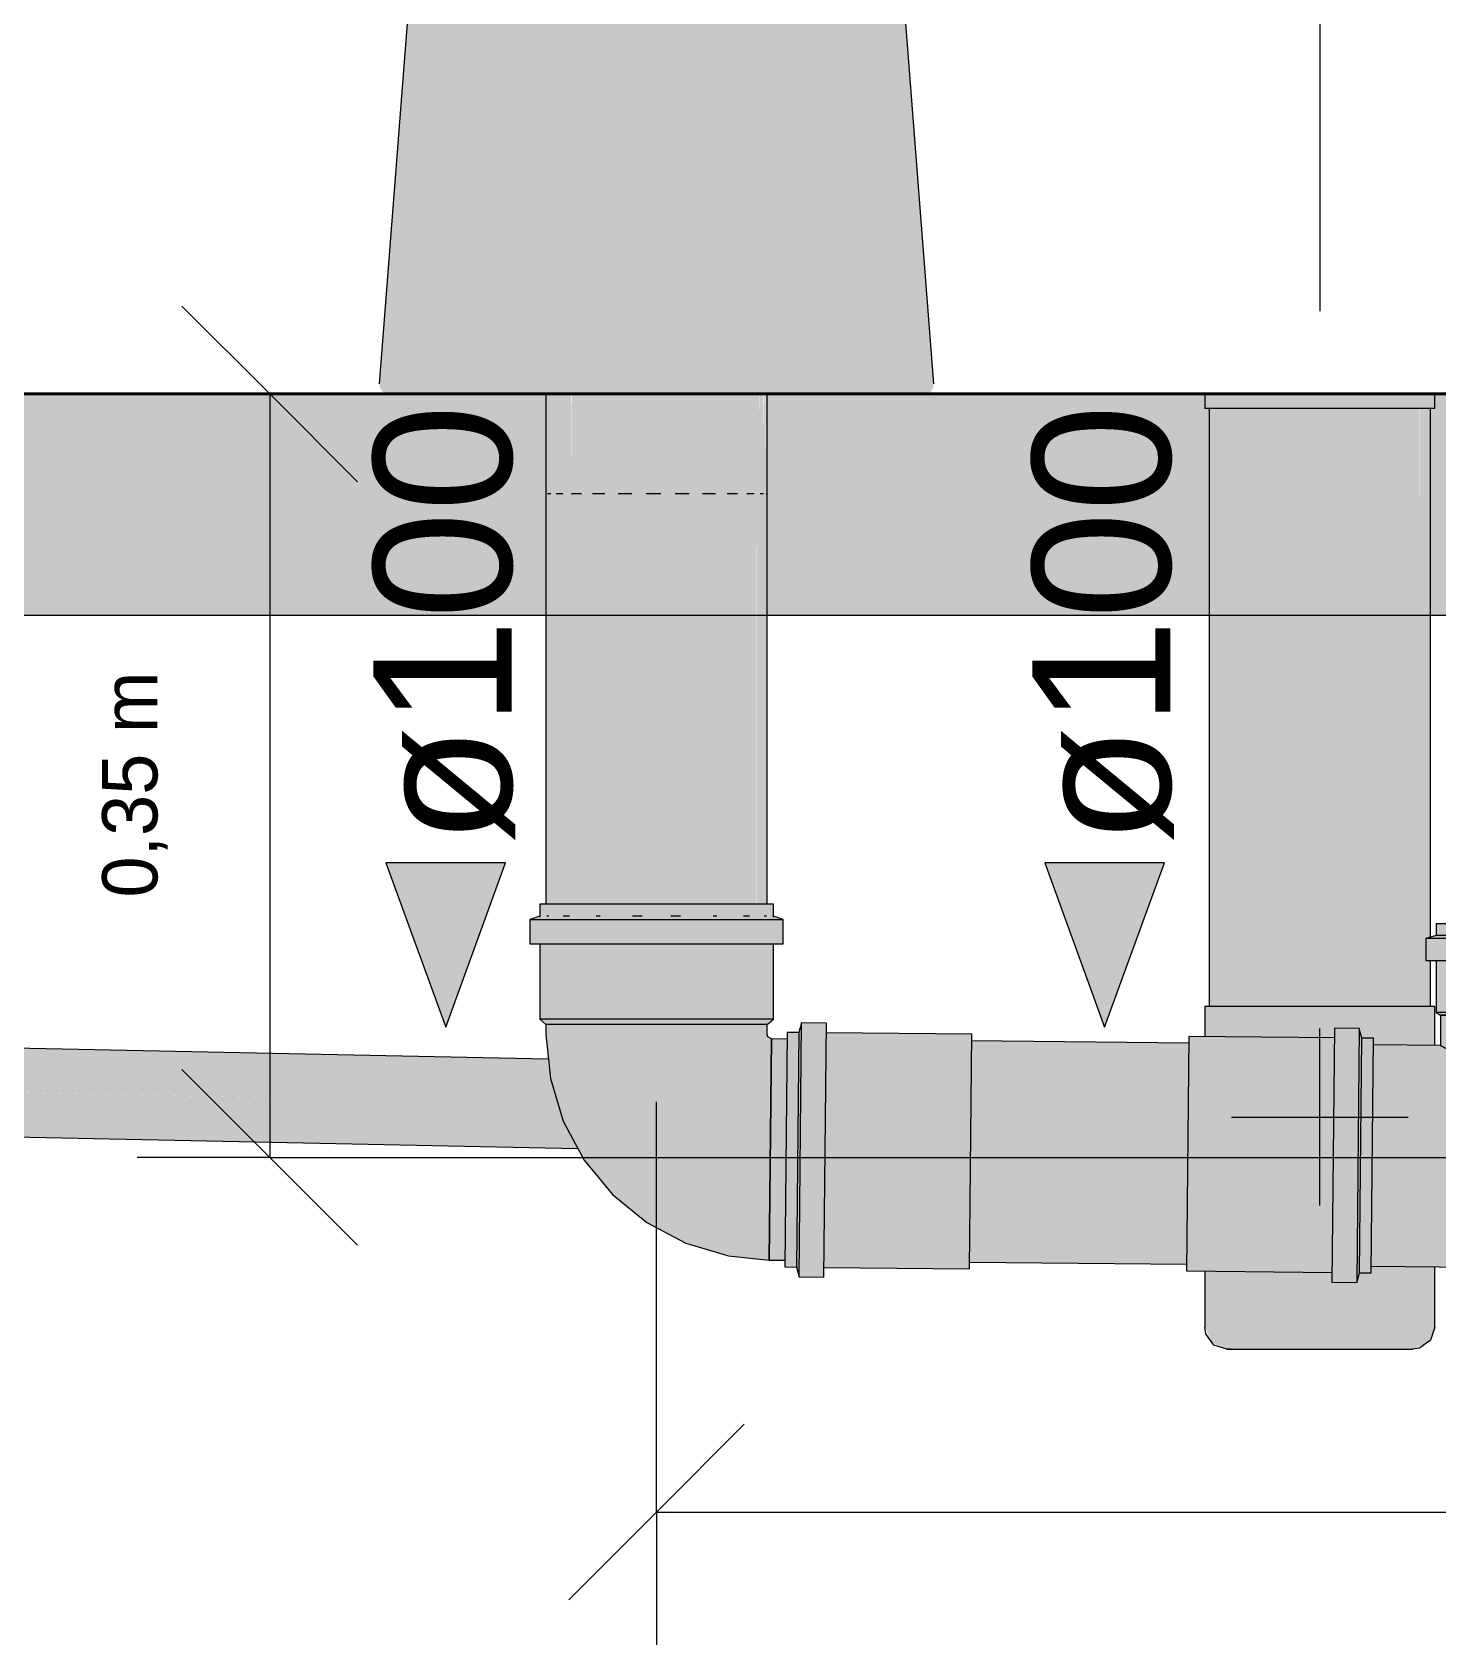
# Model space of a CAD drawing. Header units: metres. Extents: x 1.1 to 88.1, y -3.7 to 23.8.
# Drawn here: x 47.443 to 48.079, y -0.566 to 0.164 of the extents above; entities that cross this region are included whole.
import ezdxf

# ---------------------------------------------------------------- set-up
doc = ezdxf.new("R2010")
doc.units = ezdxf.units.M
doc.linetypes.add('IMPORT-DASHED2 _4_', pattern=[0.375, 0.25, -0.125])
doc.linetypes.add('IMPORT-HIDDEN2 _2_', pattern=[0.1875, 0.125, -0.0625])
doc.layers.add('1095_ARQ_BASE_dwg', color=7, linetype='Continuous', lineweight=5, true_color=0x767676)
doc.layers.add('A-FLOR', color=7, linetype='Continuous', lineweight=9, true_color=0x007f00)
for name, color, linetype, lineweight in [('A-ANNO-DIMS', 7, 'Continuous', 5), ('A-ANNO-DIMS-25', 7, 'Continuous', 5), ('KIRYA - PAREDE', 7, 'Continuous', 40), ('KIRYA - PAREDE VISTA', 7, 'Continuous', 15), ('KIRYA - PISO', 7, 'Continuous', 5), ('KIRYA - PROJEÇÃO', 7, 'IMPORT-DASHED2 _4_', 5), ('KIRYA - SQUADRIA', 7, 'Continuous', 5), ('LAYOUT-MOBILIA', 7, 'Continuous', 5), ('LAYOUT-WC_COZINHA', 7, 'Continuous', 5), ('P-PIPE', 7, 'Continuous', 5), ('P-PIPE-CNTR', 7, 'Continuous', 5), ('P-PIPE-IDEN', 7, 'Continuous', 5), ('P-SANR-FIXT', 7, 'Continuous', 5)]:
    doc.layers.add(name, color=color, linetype=linetype, lineweight=lineweight)
doc.styles.add('Arial_3', font='arial.ttf', dxfattribs={"height": 0.0625})
doc.styles.add('Century Gothic_2', font='GOTHIC.TTF', dxfattribs={"height": 0.025})
doc.dimstyles.new('Setores_1_mm', dxfattribs={"dimscale": 0.3048, "dimtxt": 0.026104, "dimasz": 0.260417, "dimexe": 0.19685, "dimexo": 0.123031, "dimgap": 0.143537, "dimtad": 1, "dimrnd": 0.01, "dimzin": 0, "dimdsep": 46, "dimtxsty": 'Century Gothic_2', "dimblk1": 'OBLIQUE', "dimblk2": 'OBLIQUE', "dimsah": 1, "dimcen": 0.09, "dimazin": 0, "dimtfac": 1, "dimtdec": 4, "dimtix": 1, "dimtmove": 0, "dimatfit": 3, "dimfxl": 1, "dimtvp": 1, "dimtolj": 1, "dimtzin": 0, "dimarcsym": 2})

# ---------------------------------------------------------------- blocks, each defined once
blk = doc.blocks.new('1095_ARQ_BASE_dwg_A$C0A671FCF-4006144-AA')
at = {"layer": 'LAYOUT-WC_COZINHA'}
for p, q in [((-10.89407, 0), (-10.88907, 0)), ((-10.89407, 0), (-10.88207, 0)), ((-10.88907, 0), (-10.87047, 0)), ((-10.85407, 0), (-10.88907, 0)), ((-10.8103, 0), (-10.88262, 0)), ((-10.85854, 0), (-10.88258, 0)), ((-10.88207, 0), (-10.81022, 0)), ((-10.87047, 0), (-10.7217, 0)), ((-10.7217, 0), (-10.85854, 0)), ((-10.81022, 0), (-10.85407, 0)), ((-10.81039, 0), (-10.83974, 0)), ((-10.81904, 0), (-10.83966, 0)), ((-10.72006, 0), (-10.81941, 0)), ((-10.55874, 0), (-10.65809, 0)), ((-10.65645, 0), (-10.50768, 0)), ((-10.51961, 0), (-10.65645, 0)), ((-10.5679, 0), (-10.49607, 0)), ((-10.52407, 0), (-10.5679, 0)), ((-10.49553, 0), (-10.56782, 0)), ((-10.53841, 0), (-10.56773, 0)), ((-10.53849, 0), (-10.55911, 0)), ((-10.48907, 0), (-10.52407, 0)), ((-10.49557, 0), (-10.51961, 0)), ((-10.50768, 0), (-10.48907, 0)), ((-10.49607, 0), (-10.48407, 0)), ((-10.48907, 0), (-10.48407, 0)), ((-10.47465, 0), (-10.46965, 0)), ((-10.47465, 0), (-10.46965, 0)), ((-10.48407, 0), (-10.47465, 0)), ((-10.47465, 0), (-10.48407, 0))]:
    blk.add_line(p, q, dxfattribs=at)
at = {"layer": 'LAYOUT-WC_COZINHA', "flags": 128}
for points in [[(-10.65645, 0), (-10.68157, 0), (-10.69657, 0), (-10.7217, 0)], [(-10.7217, 0), (-10.69657, 0), (-10.68157, 0), (-10.65645, 0)], [(-10.65645, 0), (-10.68157, 0), (-10.69657, 0), (-10.7217, 0)]]:
    blk.add_lwpolyline(points, dxfattribs=at)
blk = doc.blocks.new('1095_ARQ_BASE_dwg_A$C052F64AC-4006148-AA')
at = {"layer": 'LAYOUT-MOBILIA'}
for p, q in [((-11.88201, 0), (-10.31822, 0)), ((-11.49362, 0), (-10.89764, 0)), ((-10.54773, 0), (-11.09995, 0)), ((-10.55654, 0), (-11.08737, 0)), ((-10.6219, 0), (-11.02918, 0)), ((-10.62189, 0), (-11.02916, 0)), ((-10.62187, 0), (-11.02915, 0)), ((-10.87468, 0), (-10.89764, 0)), ((-10.87468, 0), (-10.8535, 0)), ((-10.54133, 0), (-10.59405, 0)), ((-10.58621, 0), (-10.59106, 0)), ((-10.54133, 0), (-10.54773, 0)), ((-11.9001, 0), (-10.30011, 0)), ((-10.30011, 0), (-11.9001, 0)), ((-11.9001, 0), (-10.30011, 0))]:
    blk.add_line(p, q, dxfattribs=at)
at = {"layer": 'LAYOUT-MOBILIA', "flags": 128}
for points in [[(-10.8143, 0), (-11.53485, 0), (-11.54634, 0), (-10.82578, 0)], [(-11.08428, 0), (-10.58395, 0), (-10.57939, 0), (-11.07973, 0)], [(-10.60822, 0), (-11.0566, 0), (-11.05653, 0), (-10.60816, 0)], [(-10.90881, 0), (-10.96896, 0), (-10.96849, 0), (-10.90835, 0)], [(-10.90803, 0), (-10.96818, 0), (-10.96729, 0), (-10.90714, 0)], [(-10.96663, 0), (-10.90648, 0), (-10.90695, 0), (-10.92645, 0), (-10.92687, 0), (-10.94802, 0), (-10.9476, 0), (-10.9671, 0)], [(-10.82255, 0), (-10.90219, 0), (-10.90172, 0), (-10.82208, 0)], [(-10.60729, 0), (-10.90141, 0), (-10.89925, 0), (-10.60513, 0)], [(-10.73629, 0), (-10.81593, 0), (-10.81546, 0), (-10.73582, 0)], [(-10.65002, 0), (-10.72966, 0), (-10.7292, 0), (-10.64956, 0)], [(-10.60807, 0), (-10.6293, 0), (-10.62883, 0), (-10.6076, 0)]]:
    blk.add_lwpolyline(points, close=True, dxfattribs=at)
blk.add_lwpolyline([(-10.30011, 0), (-11.9001, 0), (-10.3001, 0)], dxfattribs=at)
blk = doc.blocks.new('1095_ARQ_BASE_dwg-4006143-AA')
at = {"layer": 'KIRYA - PAREDE'}
for p, q in [((-12.0501, 0), (-9.2501, 0)), ((-9.4001, 0), (-11.9001, 0)), ((-11.47935, 0), (-10.81022, 0)), ((-10.81022, 0), (-11.47935, 0)), ((-9.4001, 0), (-11.1001, 0)), ((-11.1001, 0), (-9.4001, 0)), ((-10.5679, 0), (-10.44107, 0)), ((-10.44107, 0), (-10.5679, 0)), ((-10.33707, 0), (-9.60312, 0)), ((-9.60312, 0), (-10.33707, 0))]:
    blk.add_line(p, q, dxfattribs=at)
at = {"layer": 'KIRYA - PAREDE', "flags": 128}
blk.add_lwpolyline([(-10.34224, 0), (-10.40884, 0), (-10.17326, 0), (-10.10665, 0)], close=True, dxfattribs=at)
at = {"layer": 'KIRYA - PAREDE VISTA'}
for p, q in [((-10.40249, 0), (-10.74249, 0)), ((-10.11909, 0), (-10.45909, 0))]:
    blk.add_line(p, q, dxfattribs=at)
at = {"layer": 'KIRYA - PAREDE VISTA', "flags": 128}
for points in [[(-11.1655, 0), (-11.07315, 0), (-10.67358, 0), (-10.76593, 0)], [(-10.52393, 0), (-9.89343, 0), (-9.58934, 0), (-10.21984, 0)], [(-10.39042, 0), (-9.94006, 0), (-9.72285, 0), (-10.17321, 0)]]:
    blk.add_lwpolyline(points, close=True, dxfattribs=at)
at = {"layer": 'KIRYA - PISO'}
for p, q in [((-9.25067, 0), (-11.147, 0)), ((-9.25012, 0), (-11.02377, 0)), ((-10.40726, 0), (-10.91483, 0)), ((-9.2501, 0), (-12.36535, 0)), ((-9.2501, 0), (-12.36535, 0)), ((-9.2501, 0), (-12.36535, 0)), ((-9.2501, 0), (-12.36535, 0)), ((-9.2501, 0), (-12.2501, 0))]:
    blk.add_line(p, q, dxfattribs=at)
at = {"layer": 'KIRYA - PROJEÇÃO'}
for p, q in [((-12.2501, 0), (-9.2501, 0)), ((-10.81022, 0), (-11.47935, 0)), ((-10.44107, 0), (-10.5679, 0)), ((-9.60312, 0), (-10.33707, 0))]:
    blk.add_line(p, q, dxfattribs=at)
at = {"layer": 'KIRYA - PROJEÇÃO', "flags": 128}
blk.add_lwpolyline([(-9.2501, 0), (-10.7303, 0), (-10.47444, 0), (-9.2501, 0)], dxfattribs=at)
at = {"layer": 'KIRYA - SQUADRIA', "linetype": 'IMPORT-HIDDEN2 _2_'}
for p, q in [((-10.18006, 0), (-11.2201, 0)), ((-10.18006, 0), (-11.2201, 0)), ((-10.18284, 0), (-11.21697, 0)), ((-11.21697, 0), (-10.18284, 0))]:
    blk.add_line(p, q, dxfattribs=at)
for name in ['1095_ARQ_BASE_dwg_A$C052F64AC-4006148-AA', '1095_ARQ_BASE_dwg_A$C0A671FCF-4006144-AA']:
    blk.add_blockref(name, (0, 0))
blk = doc.blocks.new('UT_Bacia com caixa acoplada - UT_Bacia com caixa acoplada-3248018-AA')
at = {"layer": 'P-SANR-FIXT', "true_color": 0xf4f2f0}
for points in [[(-10.81445, 0.00457), (-10.56367, 0.00457), (-10.57928, 0.20658), (-10.79884, 0.20658), (-10.81291, 0.02454)], [(-10.65162, 0), (-10.5665, 0.00027), (-10.56514, 0.00101), (-10.56398, 0.00261), (-10.56371, 0.00457), (-10.81445, 0.00457), (-10.81414, 0.00261), (-10.81291, 0.00097), (-10.81121, 0.00012), (-10.80796, 0), (-10.65312, 0)]]:
    blk.add_hatch(color=7, dxfattribs=at).paths.add_polyline_path(points)
at = {"layer": 'P-SANR-FIXT'}
for p, q in [((-10.79884, 0.20658), (-10.81445, 0.00457)), ((-10.56367, 0.00457), (-10.57928, 0.20658))]:
    blk.add_line(p, q, dxfattribs=at)
at = {"layer": 'P-SANR-FIXT', "flags": 128}
blk.add_lwpolyline([(-10.81022, 0), (-10.80825, 0), (-10.8024, 0), (-10.79286, 0), (-10.77993, 0), (-10.76405, 0), (-10.74573, 0), (-10.72556, 0), (-10.70421, 0), (-10.68236, 0), (-10.66073, 0), (-10.64002, 0), (-10.62091, 0), (-10.60402, 0), (-10.58989, 0), (-10.579, 0), (-10.57168, 0), (-10.56819, 0), (-10.5679, 0)], dxfattribs=at)
blk = doc.blocks.new('AN_ESG_Anel de vedação para VS - ESG_Anel de vedação para VS-3247885-AA')
at = {"layer": 'P-PIPE', "true_color": 0x009be6}
h = blk.add_hatch(color=142, dxfattribs=at)
h.paths.add_polyline_path([(-10.73664, -0.045), (-10.73664, 0), (-10.73797, 0), (-10.73797, -0.045), (-10.73669, -0.045)])
h.paths.add_polyline_path([(-10.73123, -0.045), (-10.73123, 0), (-10.73415, 0), (-10.73415, -0.045), (-10.73132, -0.045)])
h.paths.add_polyline_path([(-10.72727, -0.045), (-10.72294, -0.045), (-10.72298, 0), (-10.72727, 0), (-10.72727, -0.01616)])
h.paths.add_polyline_path([(-10.71234, -0.045), (-10.71234, 0), (-10.71778, 0), (-10.71778, -0.045), (-10.71252, -0.045)])
h.paths.add_polyline_path([(-10.70015, -0.045), (-10.70015, 0), (-10.70623, 0), (-10.70633, -0.045), (-10.70036, -0.045)])
h.paths.add_polyline_path([(-10.6744, -0.045), (-10.6744, 0), (-10.68076, 0), (-10.68076, -0.045), (-10.67461, -0.045)])
h.paths.add_polyline_path([(-10.69371, -0.045), (-10.68721, -0.045), (-10.68721, 0), (-10.69371, 0), (-10.69371, -0.01616)])
h.paths.add_polyline_path([(-10.64861, -0.045), (-10.64505, -0.045), (-10.64505, 0), (-10.64861, 0), (-10.64861, -0.02884)])
h.paths.add_polyline_path([(-10.63906, -0.045), (-10.6392, 0), (-10.63967, 0), (-10.63967, -0.045), (-10.6392, -0.045)])
h.paths.add_polyline_path([(-10.66258, -0.045), (-10.66258, 0), (-10.66839, -0.00013), (-10.66839, -0.045), (-10.66277, -0.045)])
h.paths.add_polyline_path([(-10.64052, -0.045), (-10.64076, 0), (-10.64256, 0), (-10.64256, -0.045), (-10.64059, -0.045)])
h.paths.add_polyline_path([(-10.65257, -0.045), (-10.65257, 0), (-10.65742, 0), (-10.65742, -0.045), (-10.65273, -0.045)])
at = {"layer": 'P-PIPE'}
for p, q in [((-10.73906, 0), (-10.73906, -0.045)), ((-10.63906, -0.045), (-10.63906, 0)), ((-10.73836, -0.045), (-10.73684, -0.045)), ((-10.73452, -0.045), (-10.7314, -0.045)), ((-10.72758, -0.045), (-10.72307, -0.045)), ((-10.71801, -0.045), (-10.71242, -0.045)), ((-10.70648, -0.045), (-10.70019, -0.045)), ((-10.69375, -0.045), (-10.68719, -0.045)), ((-10.68071, -0.045), (-10.67432, -0.045)), ((-10.66823, -0.045), (-10.66246, -0.045)), ((-10.65718, -0.045), (-10.65241, -0.045)), ((-10.6483, -0.045), (-10.64485, -0.045)), ((-10.64219, -0.045), (-10.64076, -0.045)), ((-10.63951, -0.045), (-10.63906, -0.045))]:
    blk.add_line(p, q, dxfattribs=at)
blk = doc.blocks.new('Caixa Sifonada Montada_100x150x50 Completa - Caixas e Ralos - Esgoto - MEP - Tigre - Porta-grelha e grelha redondos brancos - 100x150x50-4033589-AA')
at = {"layer": 'P-SANR-FIXT', "true_color": 0xe6e6e6}
for points in [[(-10.37259, -0.0065), (-10.33707, -0.0065), (-10.33707, 0), (-10.44107, 0), (-10.44107, -0.0065), (-10.37285, -0.0065)], [(-10.36136, -0.432), (-10.34707, -0.432), (-10.34, -0.42907), (-10.33707, -0.422), (-10.44107, -0.422), (-10.43794, -0.42916), (-10.43107, -0.432), (-10.36301, -0.432)]]:
    blk.add_hatch(color=254, dxfattribs=at).paths.add_polyline_path(points)
h = blk.add_hatch(color=254, dxfattribs=at)
h.paths.add_polyline_path([(-10.44107, -0.422), (-10.33707, -0.422), (-10.33707, -0.39469), (-10.36577, -0.39441), (-10.36581, -0.39746), (-10.37117, -0.3974), (-10.37242, -0.40179), (-10.38362, -0.40168), (-10.3836, -0.39728), (-10.44107, -0.3967), (-10.44107, -0.39728)])
h.paths.add_polyline_path([(-10.33707, -0.29469), (-10.33707, -0.277), (-10.44107, -0.277), (-10.44107, -0.2906), (-10.38251, -0.29118), (-10.38247, -0.28678), (-10.37127, -0.2869), (-10.37011, -0.29131), (-10.36474, -0.29136), (-10.36476, -0.29441), (-10.33739, -0.29468)])
at = {"layer": 'P-SANR-FIXT'}
for p, q in [((-10.33707, 0), (-10.44107, 0)), ((-10.44107, 0), (-10.44107, -0.0065)), ((-10.33707, -0.0065), (-10.44107, -0.0065)), ((-10.33707, -0.0065), (-10.33707, 0)), ((-10.44107, -0.277), (-10.44107, -0.2906)), ((-10.33707, -0.277), (-10.44107, -0.277)), ((-10.33707, -0.29469), (-10.33707, -0.277)), ((-10.44107, -0.3967), (-10.44107, -0.422)), ((-10.33707, -0.422), (-10.33707, -0.39469))]:
    blk.add_line(p, q, dxfattribs=at)
at = {"layer": 'P-SANR-FIXT', "flags": 128}
for points in [[(-10.43107, -0.432), (-10.43696, -0.43009), (-10.44059, -0.42508), (-10.44107, -0.422)], [(-10.33707, -0.422), (-10.33899, -0.42788), (-10.344, -0.43151), (-10.34707, -0.432)], [(-10.43107, -0.432), (-10.42911, -0.432), (-10.42341, -0.432), (-10.4145, -0.432), (-10.40321, -0.432), (-10.3906, -0.432), (-10.37785, -0.432), (-10.36615, -0.432), (-10.35659, -0.432), (-10.35007, -0.432), (-10.34719, -0.432), (-10.34707, -0.432)], [(-10.42924, -0.432), (-10.43096, -0.432), (-10.43107, -0.432)]]:
    blk.add_lwpolyline(points, dxfattribs=at)
blk = doc.blocks.new('Joelho 45_90 - Serie Normal - Esgoto - MEP - Tigre - Standard-4029965-AA')
at = {"layer": 'P-PIPE', "true_color": 0xf5ebeb}
h = blk.add_hatch(color=7, dxfattribs=at)
h.paths.add_polyline_path([(-10.68535, -0.28269), (-10.63621, -0.28269), (-10.63621, -0.24869), (-10.74191, -0.24869), (-10.74191, -0.28269), (-10.6873, -0.28269)])
h.paths.add_polyline_path([(-10.73526, -0.23643), (-10.63638, -0.23619), (-10.63621, -0.23069), (-10.74191, -0.23069), (-10.74191, -0.23619), (-10.73996, -0.23637), (-10.73793, -0.23619), (-10.7353, -0.23643)])
h = blk.add_hatch(color=7, dxfattribs=at)
h.paths.add_polyline_path([(-10.63843, -0.23769), (-10.63176, -0.23769), (-10.63638, -0.23619), (-10.63843, -0.23632), (-10.64029, -0.23619), (-10.71548, -0.23619), (-10.71548, -0.23769), (-10.63944, -0.23769)])
h.paths.add_polyline_path([(-10.74441, -0.23769), (-10.71548, -0.23769), (-10.71549, -0.23619), (-10.74274, -0.23647), (-10.74636, -0.23769)])
for points in [[(-10.74636, -0.24869), (-10.63176, -0.24869), (-10.63176, -0.23769), (-10.74636, -0.23769), (-10.74636, -0.24286)], [(-10.67196, -0.28519), (-10.63906, -0.28519), (-10.63621, -0.28269), (-10.74191, -0.28269), (-10.73866, -0.28519), (-10.67221, -0.28519)], [(-10.68988, -0.28969), (-10.63906, -0.28969), (-10.63921, -0.28519), (-10.73906, -0.28519), (-10.73906, -0.28969), (-10.69748, -0.28969)], [(-10.63808, -0.39168), (-10.63723, -0.29158), (-10.63873, -0.29048), (-10.63906, -0.28969), (-10.73906, -0.28969), (-10.73753, -0.30675), (-10.73413, -0.32101), (-10.72808, -0.33572), (-10.71869, -0.35064), (-10.70835, -0.36248), (-10.69751, -0.37185), (-10.684, -0.38024), (-10.66861, -0.38662), (-10.65212, -0.39044), (-10.63843, -0.39165)], [(-10.63108, -0.39175), (-10.63023, -0.29176), (-10.63708, -0.29176), (-10.63806, -0.39168), (-10.63109, -0.39175)]]:
    blk.add_hatch(color=7, dxfattribs=at).paths.add_polyline_path(points)
at = {"layer": 'P-PIPE'}
for p, q in [((-10.74191, -0.23069), (-10.74191, -0.23662)), ((-10.63621, -0.23069), (-10.74191, -0.23069)), ((-10.63621, -0.23668), (-10.63621, -0.23069)), ((-10.74191, -0.23619), (-10.74636, -0.23769)), ((-10.74636, -0.23769), (-10.74636, -0.24869)), ((-10.74636, -0.23769), (-10.63176, -0.23769)), ((-10.73771, -0.23619), (-10.73872, -0.23619)), ((-10.72845, -0.23619), (-10.73127, -0.23619)), ((-10.71548, -0.23619), (-10.71633, -0.23619)), ((-10.71463, -0.23619), (-10.71548, -0.23619)), ((-10.6955, -0.23619), (-10.69987, -0.23619)), ((-10.67824, -0.23619), (-10.68262, -0.23619)), ((-10.66263, -0.23619), (-10.66348, -0.23619)), ((-10.6618, -0.23619), (-10.66263, -0.23619)), ((-10.64708, -0.23619), (-10.64967, -0.23619)), ((-10.6394, -0.23619), (-10.64041, -0.23619)), ((-10.63176, -0.23769), (-10.63621, -0.23619)), ((-10.63176, -0.24869), (-10.63176, -0.23769)), ((-10.74636, -0.24869), (-10.63176, -0.24869)), ((-10.74191, -0.24869), (-10.74191, -0.28269)), ((-10.63621, -0.28269), (-10.63621, -0.24869)), ((-10.74191, -0.28269), (-10.73906, -0.28519)), ((-10.63621, -0.28269), (-10.74191, -0.28269)), ((-10.63906, -0.28519), (-10.63621, -0.28269)), ((-10.73906, -0.28519), (-10.73906, -0.28969)), ((-10.63906, -0.28519), (-10.73906, -0.28519)), ((-10.63906, -0.28969), (-10.63906, -0.28519)), ((-10.63708, -0.29169), (-10.63808, -0.39168)), ((-10.63808, -0.39168), (-10.63708, -0.29169)), ((-10.63008, -0.29176), (-10.63708, -0.29169)), ((-10.63808, -0.39168), (-10.63108, -0.39175))]:
    blk.add_line(p, q, dxfattribs=at)
at = {"layer": 'P-PIPE', "flags": 128}
for points in [[(-10.73906, -0.28969), (-10.73709, -0.30964), (-10.73125, -0.32883), (-10.72177, -0.3465), (-10.70902, -0.36198), (-10.69348, -0.37466), (-10.67577, -0.38406), (-10.65656, -0.38981), (-10.63808, -0.39168)], [(-10.63708, -0.29169), (-10.63875, -0.29075), (-10.63906, -0.28969)]]:
    blk.add_lwpolyline(points, dxfattribs=at)
blk = doc.blocks.new('Luva Simples para Conexão - Serie Normal - Esgoto - MEP - Tigre - Standard-3574011-AA')
at = {"layer": 'P-PIPE', "true_color": 0xf5ebeb}
for points in [[(-10.61339, -0.39938), (-10.61235, -0.28448), (-10.62344, -0.28437), (-10.62455, -0.39927)], [(-10.62574, -0.39486), (-10.62471, -0.28876), (-10.63005, -0.28871), (-10.63109, -0.3948), (-10.63023, -0.39481)], [(-10.62458, -0.39927), (-10.62347, -0.2845), (-10.62468, -0.28876), (-10.62549, -0.3958), (-10.62504, -0.39754)], [(-10.54759, -0.39564), (-10.5466, -0.28954), (-10.61228, -0.28889), (-10.61331, -0.39498), (-10.60584, -0.39506)]]:
    blk.add_hatch(color=7, dxfattribs=at).paths.add_polyline_path(points)
at = {"layer": 'P-PIPE'}
for p, q in [((-10.62344, -0.28437), (-10.62468, -0.28876)), ((-10.62458, -0.39927), (-10.62344, -0.28437)), ((-10.61224, -0.28449), (-10.62344, -0.28437)), ((-10.63005, -0.28871), (-10.63111, -0.3948)), ((-10.62468, -0.28876), (-10.63005, -0.28871)), ((-10.62468, -0.28876), (-10.62574, -0.39486)), ((-10.61339, -0.39938), (-10.61224, -0.28449)), ((-10.54653, -0.28954), (-10.61228, -0.28889)), ((-10.54759, -0.39564), (-10.54653, -0.28954)), ((-10.63111, -0.3948), (-10.62574, -0.39486)), ((-10.62574, -0.39486), (-10.62458, -0.39927)), ((-10.62458, -0.39927), (-10.61339, -0.39938)), ((-10.61334, -0.39498), (-10.54759, -0.39564))]:
    blk.add_line(p, q, dxfattribs=at)
blk = doc.blocks.new('Te_Juncao - Serie Normal - Esgoto - MEP - Tigre - Standard-4047055-AA')
at = {"layer": 'P-PIPE', "true_color": 0xf5ebeb}
for points in [[(-10.28244, -0.24497), (-10.28244, -0.23967), (-10.33644, -0.23967), (-10.33644, -0.24497), (-10.28245, -0.24497)], [(-10.27882, -0.25627), (-10.27774, -0.25627), (-10.27774, -0.24627), (-10.34114, -0.24627), (-10.34114, -0.25627), (-10.27948, -0.25627)], [(-10.30475, -0.24627), (-10.27774, -0.24627), (-10.28336, -0.24497), (-10.33703, -0.24513), (-10.34006, -0.24627), (-10.30526, -0.24627)], [(-10.28779, -0.28097), (-10.28407, -0.28073), (-10.28244, -0.27967), (-10.33644, -0.27967), (-10.33437, -0.28097), (-10.28816, -0.28097)], [(-10.309, -0.30167), (-10.30297, -0.30122), (-10.2963, -0.29979), (-10.29176, -0.29834), (-10.28631, -0.2961), (-10.28444, -0.29521), (-10.28444, -0.28097), (-10.33444, -0.28119), (-10.33444, -0.29471), (-10.32883, -0.29733), (-10.32194, -0.29972), (-10.31785, -0.30069), (-10.31259, -0.30143), (-10.30908, -0.30166)], [(-10.23667, -0.4037), (-10.23551, -0.2877), (-10.24651, -0.28772), (-10.24743, -0.40359)], [(-10.23667, -0.4037), (-10.23517, -0.39818), (-10.23414, -0.2926), (-10.23551, -0.28772), (-10.23667, -0.40359)], [(-10.30994, -0.39496), (-10.30908, -0.30166), (-10.31591, -0.30106), (-10.32194, -0.29972), (-10.32712, -0.29798), (-10.33244, -0.2957), (-10.33447, -0.29471), (-10.36478, -0.2946), (-10.36571, -0.39441), (-10.31259, -0.39494)], [(-10.28194, -0.39524), (-10.28101, -0.29525), (-10.28451, -0.29525), (-10.28981, -0.29762), (-10.29694, -0.29998), (-10.29823, -0.30035), (-10.30459, -0.30138), (-10.309, -0.30167), (-10.30988, -0.39496), (-10.28243, -0.39524)], [(-10.28052, -0.39826), (-10.27965, -0.29264), (-10.28094, -0.29552), (-10.28187, -0.39539), (-10.28121, -0.39678)], [(-10.24762, -0.39859), (-10.24659, -0.29259), (-10.27946, -0.29226), (-10.28047, -0.39826), (-10.24765, -0.39859)], [(-10.22917, -0.39877), (-10.22813, -0.29278), (-10.23411, -0.29278), (-10.23514, -0.39871)]]:
    blk.add_hatch(color=7, dxfattribs=at).paths.add_polyline_path(points)
h = blk.add_hatch(color=7, dxfattribs=at)
h.paths.add_polyline_path([(-10.33644, -0.27967), (-10.28244, -0.27967), (-10.28244, -0.25627), (-10.33644, -0.25627), (-10.33644, -0.27543)])
h.paths.add_polyline_path([(-10.30944, -0.25782), (-10.30944, -0.25782), (-10.30944, -0.25627)])
at = {"layer": 'P-PIPE'}
for p, q in [((-10.33644, -0.23967), (-10.33644, -0.24497)), ((-10.28244, -0.23967), (-10.33644, -0.23967)), ((-10.28244, -0.24497), (-10.28244, -0.23967)), ((-10.33644, -0.24497), (-10.34114, -0.24627)), ((-10.34114, -0.24627), (-10.34114, -0.25627)), ((-10.27774, -0.24627), (-10.34114, -0.24627)), ((-10.28244, -0.24497), (-10.33644, -0.24497)), ((-10.27774, -0.24627), (-10.28244, -0.24497)), ((-10.27774, -0.25627), (-10.27774, -0.24627)), ((-10.34114, -0.25627), (-10.27774, -0.25627)), ((-10.33644, -0.25627), (-10.33644, -0.27967)), ((-10.28244, -0.27967), (-10.28244, -0.25627)), ((-10.33644, -0.27967), (-10.33444, -0.28097)), ((-10.28244, -0.27967), (-10.33644, -0.27967)), ((-10.33444, -0.28097), (-10.28444, -0.28097)), ((-10.33444, -0.28097), (-10.33444, -0.29471)), ((-10.28444, -0.28097), (-10.33444, -0.28097)), ((-10.28444, -0.28097), (-10.28244, -0.27967)), ((-10.28444, -0.29521), (-10.28444, -0.28097)), ((-10.24651, -0.28759), (-10.24767, -0.40359)), ((-10.23551, -0.2877), (-10.24651, -0.28759)), ((-10.23551, -0.2877), (-10.23667, -0.4037)), ((-10.23411, -0.29272), (-10.23551, -0.2877)), ((-10.33444, -0.29471), (-10.36477, -0.29441)), ((-10.28094, -0.29525), (-10.28444, -0.29521)), ((-10.28094, -0.29525), (-10.28194, -0.39524)), ((-10.27946, -0.29226), (-10.28094, -0.29525)), ((-10.28049, -0.29525), (-10.28094, -0.29525)), ((-10.28052, -0.39826), (-10.27946, -0.29226)), ((-10.27946, -0.29226), (-10.28052, -0.39826)), ((-10.24656, -0.29259), (-10.27946, -0.29226)), ((-10.23411, -0.29272), (-10.23517, -0.39871)), ((-10.22811, -0.29278), (-10.23411, -0.29272)), ((-10.22917, -0.39877), (-10.22811, -0.29278)), ((-10.36577, -0.39441), (-10.30994, -0.39496)), ((-10.30994, -0.39496), (-10.28194, -0.39524)), ((-10.28194, -0.39524), (-10.28052, -0.39826)), ((-10.28194, -0.39524), (-10.28149, -0.39525)), ((-10.28052, -0.39826), (-10.24762, -0.39859)), ((-10.23667, -0.4037), (-10.23517, -0.39871)), ((-10.23517, -0.39871), (-10.22917, -0.39877)), ((-10.24767, -0.40359), (-10.23667, -0.4037))]:
    blk.add_line(p, q, dxfattribs=at)
for points, knots in [([(-10.33444, -0.29471), (-10.33443, -0.29471), (-10.33424, -0.29481), (-10.33364, -0.29512), (-10.33278, -0.29554), (-10.3313, -0.29625), (-10.32865, -0.29743), (-10.32499, -0.29886), (-10.32101, -0.30008), (-10.3175, -0.30086), (-10.31382, -0.30147), (-10.31097, -0.30166), (-10.309, -0.30167)], [-1, -1, -1, -1, -0.892857, -0.839286, -0.785714, -0.678571, -0.571429, -0.428571, -0.285714, -0.214286, -0.142857, 0, 0, 0, 0]), ([(-10.28444, -0.29521), (-10.28445, -0.29521), (-10.28486, -0.29543), (-10.28735, -0.29661), (-10.29167, -0.29846), (-10.2964, -0.2999), (-10.29883, -0.3005), (-10.30076, -0.3009), (-10.30275, -0.30123), (-10.30546, -0.30155), (-10.30756, -0.30166), (-10.309, -0.30167)], [0, 0, 0, 0, 0.142857, 0.285714, 0.571429, 0.678571, 0.732143, 0.785714, 0.839286, 0.892857, 1, 1, 1, 1])]:
    blk.add_open_spline(points, degree=3, knots=knots, dxfattribs=at)
blk = doc.blocks.new('Luva Simples para Conexão - Serie Normal - Esgoto - MEP - Tigre - Standard-V46-AA')
at = {"layer": 'P-PIPE', "true_color": 0xf5ebeb}
for points in [[(-10.38357, -0.39728), (-10.38258, -0.29118), (-10.44826, -0.29053), (-10.44925, -0.39662), (-10.3836, -0.39728)], [(-10.37242, -0.40179), (-10.3715, -0.28689), (-10.38247, -0.28678), (-10.3835, -0.40168), (-10.37618, -0.40175)], [(-10.37242, -0.40179), (-10.37117, -0.3974), (-10.37036, -0.29036), (-10.37128, -0.28772), (-10.3724, -0.39972)], [(-10.36581, -0.39746), (-10.36484, -0.29136), (-10.37011, -0.29131), (-10.37114, -0.3974), (-10.36666, -0.39745)]]:
    blk.add_hatch(color=7, dxfattribs=at).paths.add_polyline_path(points)
at = {"layer": 'P-PIPE'}
for p, q in [((-10.44826, -0.29053), (-10.44932, -0.39662)), ((-10.38251, -0.29118), (-10.44826, -0.29053)), ((-10.38247, -0.28678), (-10.38362, -0.40168)), ((-10.37127, -0.2869), (-10.38247, -0.28678)), ((-10.37127, -0.2869), (-10.37242, -0.40179)), ((-10.37011, -0.29131), (-10.37127, -0.2869)), ((-10.37117, -0.3974), (-10.37011, -0.29131)), ((-10.36474, -0.29136), (-10.37011, -0.29131)), ((-10.36581, -0.39746), (-10.36474, -0.29136)), ((-10.44932, -0.39662), (-10.38357, -0.39728)), ((-10.37242, -0.40179), (-10.37117, -0.3974)), ((-10.37117, -0.3974), (-10.36581, -0.39746)), ((-10.38362, -0.40168), (-10.37242, -0.40179))]:
    blk.add_line(p, q, dxfattribs=at)
blk = doc.blocks.new('Anotacao_Tuboseta - Fluxo 2-2612755-AA')
at = {"layer": 'P-PIPE-IDEN'}
blk.add_hatch(color=256, dxfattribs=at).paths.add_polyline_path([(-11.54757, 0.00356), (-11.57462, -0.07076), (-11.60167, 0.00356)])
for p, q in [((-11.54757, 0.00356), (-11.60167, 0.00356)), ((-11.60167, 0.00356), (-11.57462, -0.07076)), ((-11.57462, -0.07076), (-11.54757, 0.00356))]:
    blk.add_line(p, q, dxfattribs=at)
blk = doc.blocks.new('DIMBLOCK36-AA')
at = {"layer": 'A-ANNO-DIMS-25'}
for p, q in [((47.72534, 0.85895), (47.72534, 0.91895)), ((48.02533, 0.85895), (48.02533, 0.91895)), ((47.72534, 0.85895), (48.02533, 0.85895)), ((47.72534, 0.85895), (47.72534, 0.81979)), ((48.02533, 0.85895), (48.02533, 0.0375))]:
    blk.add_line(p, q, dxfattribs=at)
at = {"layer": 'A-ANNO-DIMS-25', "lineweight": 25}
for p, q in [((47.72534, 0.85895), (47.76503, 0.89864)), ((48.02533, 0.85895), (48.06502, 0.89864)), ((47.72534, 0.85895), (47.68566, 0.81927)), ((48.02533, 0.85895), (47.98564, 0.81927))]:
    blk.add_line(p, q, dxfattribs=at)
at = {"layer": 'A-ANNO-DIMS-25', "color": 0, "insert": (47.82023, 0.93475), "char_height": 0.025, "width": 0.1322613, "attachment_point": 1, "line_spacing_factor": 0.984502, "style": 'Century Gothic_2'}
blk.add_mtext('0,30 m', dxfattribs=at)
blk = doc.blocks.new('_Oblique')
at = {"color": 0, "linetype": 'ByBlock', "lineweight": -2}
blk.add_line((-0.5, -0.5), (0.5, 0.5), dxfattribs=at)
blk = doc.blocks.new('DIMBLOCK38-AA')
at = {"layer": 'A-ANNO-DIMS-25', "lineweight": 25}
for p, q in [((47.5504, 0), (47.51071, 0.03969)), ((47.5504, 0), (47.59009, -0.03969)), ((47.5504, -0.34526), (47.51071, -0.30557)), ((47.5504, -0.34526), (47.59009, -0.38495))]:
    blk.add_line(p, q, dxfattribs=at)
at = {"layer": 'A-ANNO-DIMS-25'}
for p, q in [((47.5504, 0), (47.4904, 0)), ((47.5504, 0), (47.5504, -0.34526)), ((47.5504, 0), (47.56903, 0)), ((47.5504, -0.34526), (47.4904, -0.34526)), ((47.5504, -0.34526), (48.09691, -0.34526))]:
    blk.add_line(p, q, dxfattribs=at)
at = {"layer": 'A-ANNO-DIMS-25', "color": 0, "insert": (47.47461, -0.22774), "char_height": 0.025, "width": 0.1322613, "attachment_point": 1, "rotation": 90, "line_spacing_factor": 0.984502, "style": 'Century Gothic_2'}
blk.add_mtext('0,35 m', dxfattribs=at)
blk = doc.blocks.new('DIMBLOCK39-AA')
at = {"layer": 'A-ANNO-DIMS-25'}
for p, q in [((47.72534, -0.50565), (47.72534, -0.32019)), ((49.0143, -0.50565), (49.0143, -0.3375)), ((47.72534, -0.50565), (49.0143, -0.50565)), ((47.72534, -0.50565), (47.72534, -0.56565)), ((49.0143, -0.50565), (49.0143, -0.56565))]:
    blk.add_line(p, q, dxfattribs=at)
at = {"layer": 'A-ANNO-DIMS-25', "lineweight": 25}
for p, q in [((47.72534, -0.50565), (47.76503, -0.46596)), ((49.0143, -0.50565), (49.05399, -0.46596)), ((47.72534, -0.50565), (47.68566, -0.54534)), ((49.0143, -0.50565), (48.97461, -0.54534))]:
    blk.add_line(p, q, dxfattribs=at)
at = {"layer": 'A-ANNO-DIMS-25', "color": 0, "insert": (48.31471, -0.42985), "char_height": 0.025, "width": 0.1322613, "attachment_point": 1, "line_spacing_factor": 0.984502, "style": 'Century Gothic_2'}
blk.add_mtext('1,29 m', dxfattribs=at)

msp = doc.modelspace()

# ---------------------------------------------------------------- hatches: boundary and pattern name
at = {"layer": 'A-FLOR', "true_color": 0x464646}
h = msp.add_hatch(color=49, dxfattribs=at)
h.paths.add_polyline_path([(46.5143, -0.1), (46.8945, -0.1), (46.89444, -0.01558), (46.89314, -0.01558), (46.89347, -0.00058), (46.89384, 0), (46.5143, 0), (46.5143, -0.06344)])
h.paths.add_polyline_path([(46.93439, -0.1), (47.67548, -0.1), (47.67534, 0), (46.93505, 0), (46.93542, -0.00058), (46.93574, -0.01558), (46.93439, -0.01558), (46.93439, -0.06344)])
h.paths.add_polyline_path([(47.77521, -0.1), (47.97547, -0.1), (47.97547, -0.0065), (47.97333, -0.0065), (47.97333, 0), (47.77534, 0), (47.77521, -0.06344)])
h.paths.add_polyline_path([(48.9927, -0.1), (49.0143, -0.1), (49.01414, 0), (48.99232, 0), (48.99259, -0.00249), (48.99428, -0.00438), (48.9947, -0.02738), (48.9997, -0.02738), (48.99921, -0.03738), (48.99464, -0.03868), (48.9947, -0.04438), (48.99263, -0.04438), (48.99263, -0.1)])
h.paths.add_polyline_path([(48.11407, -0.1), (48.81378, -0.1), (48.81378, -0.0065), (48.81128, -0.0065), (48.81128, 0), (48.07733, 0), (48.07733, -0.0065), (48.07519, -0.0065), (48.07519, -0.1), (48.11145, -0.1)])
h.paths.add_polyline_path([(48.91378, -0.1), (48.94276, -0.1), (48.9427, -0.04438), (48.9407, -0.04438), (48.9407, -0.03858), (48.93618, -0.03738), (48.9357, -0.02738), (48.94087, -0.02738), (48.94111, -0.00438), (48.94307, -0.00218), (48.9428, 0), (48.91628, 0), (48.91628, -0.0065), (48.91378, -0.0065), (48.91378, -0.06344)])
at = {"layer": 'P-PIPE', "true_color": 0x804000}
for points in [[(47.67548, -0.23069), (47.70362, -0.23069), (47.70362, 0), (47.70206, 0), (47.70188, -0.045), (47.69662, -0.045), (47.69662, 0), (47.69142, 0), (47.69132, -0.045), (47.68713, -0.045), (47.68685, 0), (47.68318, 0), (47.68308, -0.045), (47.68025, -0.045), (47.68025, 0), (47.67776, 0), (47.67772, -0.045), (47.67643, -0.045), (47.67643, 0), (47.67548, -0.00026), (47.67548, -0.19642)], [(47.70362, -0.23069), (47.77038, -0.23069), (47.77038, 0), (47.76936, 0), (47.76924, -0.045), (47.76579, -0.045), (47.76579, 0), (47.76183, -0.00008), (47.76167, -0.045), (47.75698, -0.045), (47.75698, 0), (47.75182, 0), (47.75163, -0.045), (47.74601, -0.045), (47.74601, 0), (47.74, 0), (47.73979, -0.045), (47.73364, -0.045), (47.73364, 0), (47.72719, -0.00026), (47.72698, -0.045), (47.7207, -0.045), (47.7207, 0), (47.71425, 0), (47.71404, -0.045), (47.70807, -0.045), (47.70817, 0), (47.70362, 0), (47.70362, -0.21296)], [(47.77521, -0.23069), (47.77509, -0.045), (47.77473, -0.045), (47.77447, 0), (47.77388, 0), (47.77364, -0.045), (47.77185, -0.045), (47.77173, 0), (47.77038, 0), (47.77042, -0.23069), (47.7751, -0.23069)], [(47.97547, -0.277), (48.00361, -0.277), (48.00361, -0.0065), (47.97547, -0.0065), (47.97547, -0.27277)], [(48.05775, -0.277), (48.07036, -0.277), (48.07022, -0.0065), (48.00361, -0.0065), (48.00361, -0.277), (48.05468, -0.277)], [(48.07519, -0.277), (48.07518, -0.25627), (48.07326, -0.25627), (48.07326, -0.24627), (48.07519, -0.24573), (48.07517, -0.0065), (48.07036, -0.0065), (48.07036, -0.277), (48.07513, -0.277)], [(47.68026, -0.32097), (47.67647, -0.30407), (47.676, -0.30088), (47.06829, -0.28834), (47.06799, -0.30833), (47.67925, -0.32095)], [(47.96561, -0.34357), (47.96607, -0.29358), (47.86784, -0.29259), (47.86748, -0.34259), (47.96547, -0.34357)], [(47.68963, -0.34117), (47.68612, -0.33523), (47.68026, -0.32097), (47.06787, -0.30841), (47.06749, -0.32832), (47.68837, -0.34114)], [(47.96511, -0.39357), (47.96547, -0.34357), (47.86734, -0.34259), (47.86688, -0.39259), (47.9651, -0.39357)]]:
    msp.add_hatch(color=36, dxfattribs=at).paths.add_polyline_path(points)

# ---------------------------------------------------------------- linework, layer by layer
at = {"layer": 'A-FLOR', "color": 9, "true_color": 0xaad4aa}
for p, q in [((49.0143, 0), (46.3643, 0)), ((46.3643, -0.1), (49.1643, -0.1))]:
    msp.add_line(p, q, dxfattribs=at)
at = {"layer": 'P-PIPE'}
for p, q in [((47.67534, 0), (47.67534, -0.23069)), ((47.77534, -0.23069), (47.77534, 0)), ((47.97533, -0.0065), (47.97533, -0.277)), ((48.07533, -0.2457), (48.07533, -0.0065)), ((48.07533, -0.277), (48.07533, -0.25627)), ((47.67622, -0.30088), (47.06829, -0.28833)), ((47.96611, -0.29358), (47.86784, -0.29259)), ((47.06746, -0.32832), (47.68963, -0.34117)), ((47.86684, -0.39259), (47.96511, -0.39357))]:
    msp.add_line(p, q, dxfattribs=at)
at = {"layer": 'P-PIPE-CNTR'}
for p, q in [((48.02533, -0.367), (48.02533, -0.287)), ((47.98533, -0.327), (48.06533, -0.327))]:
    msp.add_line(p, q, dxfattribs=at)

# ---------------------------------------------------------------- block references
at = {"layer": '1095_ARQ_BASE_dwg', "color": 7}
msp.add_blockref('1095_ARQ_BASE_dwg-4006143-AA', (58.4144, 0), dxfattribs=at)
at = {"layer": 'P-PIPE'}
for name in ['AN_ESG_Anel de vedação para VS - ESG_Anel de vedação para VS-3247885-AA', 'Joelho 45_90 - Serie Normal - Esgoto - MEP - Tigre - Standard-4029965-AA', 'Te_Juncao - Serie Normal - Esgoto - MEP - Tigre - Standard-4047055-AA', 'Luva Simples para Conexão - Serie Normal - Esgoto - MEP - Tigre - Standard-3574011-AA', 'Luva Simples para Conexão - Serie Normal - Esgoto - MEP - Tigre - Standard-V46-AA']:
    msp.add_blockref(name, (58.4144, 0), dxfattribs=at)
at = {"layer": 'P-PIPE-IDEN'}
for p in [(59.20464, -0.21562), (59.50262, -0.21562)]:
    msp.add_blockref('Anotacao_Tuboseta - Fluxo 2-2612755-AA', p, dxfattribs=at)
at = {"layer": 'P-SANR-FIXT'}
for name in ['UT_Bacia com caixa acoplada - UT_Bacia com caixa acoplada-3248018-AA', 'Caixa Sifonada Montada_100x150x50 Completa - Caixas e Ralos - Esgoto - MEP - Tigre - Porta-grelha e grelha redondos brancos - 100x150x50-4033589-AA']:
    msp.add_blockref(name, (58.4144, 0), dxfattribs=at)

# ---------------------------------------------------------------- texts
at = {"layer": 'P-PIPE-IDEN', "char_height": 0.0625, "width": 0.238502, "attachment_point": 1, "rotation": 90, "style": 'Arial_3'}
for insert in [(47.59727, -0.20366), (47.89524, -0.20366)]:
    msp.add_mtext('ø100', dxfattribs=dict(at, insert=insert))

# ---------------------------------------------------------------- dimensions: what is measured, and where the dimension line sits
at = {"layer": 'A-ANNO-DIMS'}
for base, p1, p2, override, picture, middle in [((48.02533, 0.85895), (47.72534, 0.78229), (48.02533, 0), {"dimpost": '<>', "dimfxl": 0.837831}, 'DIMBLOCK36-AA', (47.87534, 0.91583)), ((49.0143, -0.50565), (47.72534, -0.28269), (49.0143, -0.3), {"dimpost": '<>', "dimfxl": 1.289076}, 'DIMBLOCK39-AA', (48.36982, -0.44877))]:
    dim = msp.add_linear_dim(base=base, p1=p1, p2=p2, dimstyle='Setores_1_mm', override=override, dxfattribs=at)
    dim.commit()
    dim.dimension.update_dxf_attribs({"geometry": picture, "text_midpoint": middle})
dim = msp.add_linear_dim(base=(47.5504, -0.34526), p1=(47.60653, 0), p2=(48.13441, -0.34526), angle=90, dimstyle='Setores_1_mm', override={"dimpost": '<>', "dimfxl": 0.630769}, dxfattribs=at)
dim.commit()
dim.dimension.update_dxf_attribs({"geometry": 'DIMBLOCK38-AA', "text_midpoint": (47.49352, -0.17263)})

doc.saveas('drawing.dxf')
